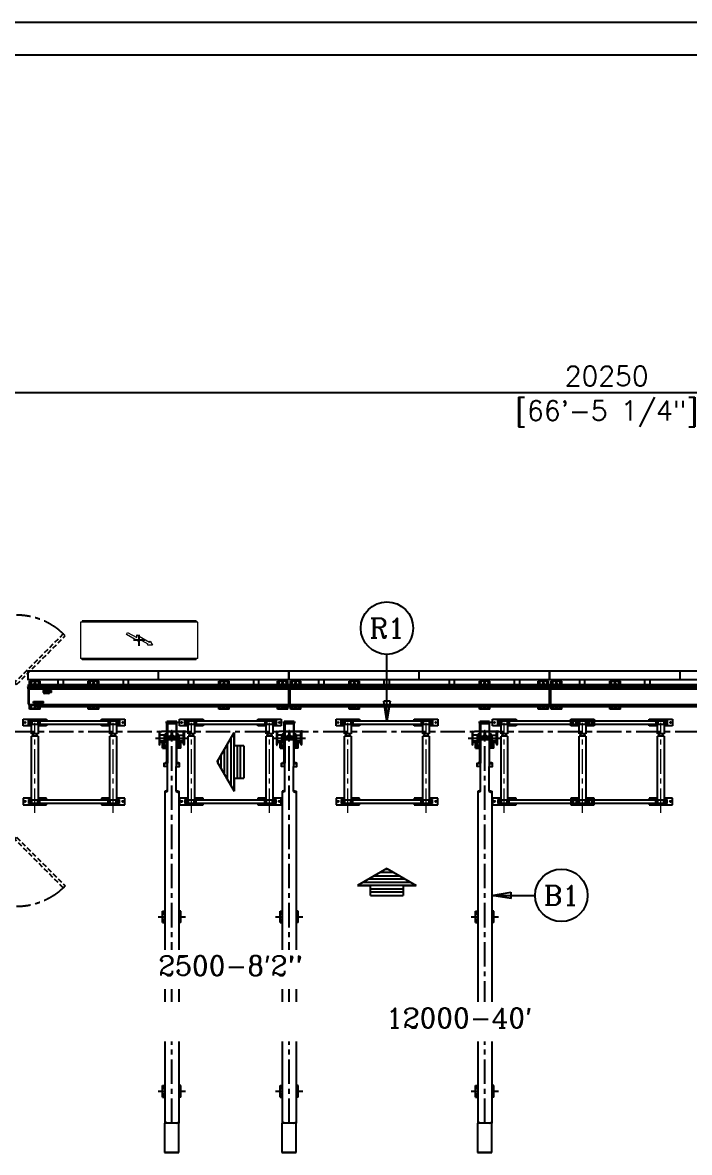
# Model space of a CAD drawing. Header units: inches. Extents: x -347369 to -260369, y 119522 to 149869.
# Drawn here: x -281218 to -270991, y 132550 to 149869 of the extents above; entities that cross this region are included whole.
import ezdxf
from ezdxf.enums import TextEntityAlignment as Align

# ---------------------------------------------------------------- set-up
doc = ezdxf.new("R2010")
doc.units = ezdxf.units.IN
doc.header["$LTSCALE"] = 300
doc.set_wipeout_variables(frame=1)
doc.linetypes.add('CENTRO', pattern=[2, 1.25, -0.25, 0.25, -0.25])
doc.linetypes.add('NASCOSTA', pattern=[0.375, 0.25, -0.125])
for name, color, linetype in [('ASSI', 254, 'CENTRO'), ('BANCHI', 2, 'Continuous'), ('CARTIGLIO', 7, 'Continuous'), ('INCASTELLATURA MOT', 4, 'Continuous'), ('MACCHINA', 40, 'Continuous'), ('PALLINATURA', 115, 'Continuous'), ('PROFILI', 254, 'Continuous'), ('QUOTE', 7, 'Continuous'), ('RULLIERE', 3, 'Continuous')]:
    doc.layers.add(name, color=color, linetype=linetype)
doc.styles.add('COMPLEX', font='COMPLEX')
doc.styles.get("Standard").update_dxf_attribs({"font": 'romans.shx'})
doc.dimstyles.new('sc1a100', dxfattribs={"dimscale": 100, "dimtxt": 3, "dimasz": 3, "dimexe": 0, "dimexo": 0, "dimgap": 1, "dimtad": 1, "dimzin": 12, "dimdsep": 46, "dimtxsty": 'Standard', "dimblk": 'CLOSEDBLANK', "dimcen": 1, "dimclrd": 253, "dimclre": 253, "dimclrt": 2, "dimadec": 0, "dimazin": 3, "dimtfac": 1, "dimtmove": 0, "dimatfit": 1, "dimldrblk": 'CLOSEDBLANK', "dimfxl": 1, "dimtolj": 1, "dimtzin": 0, "dimarcsym": 0})
doc.dimstyles.new('sc1a100_pollici', dxfattribs={"dimscale": 100, "dimtxt": 3, "dimasz": 3, "dimexe": 0, "dimexo": 0, "dimgap": 1, "dimtad": 1, "dimzin": 12, "dimdsep": 46, "dimtxsty": 'Standard', "dimblk": 'CLOSEDBLANK', "dimcen": 1, "dimclrd": 253, "dimclre": 253, "dimclrt": 2, "dimadec": 0, "dimazin": 3, "dimtfac": 1, "dimtmove": 0, "dimatfit": 1, "dimldrblk": 'CLOSEDBLANK', "dimfxl": 1, "dimtolj": 1, "dimtzin": 0, "dimarcsym": 0})

# ---------------------------------------------------------------- blocks, each defined once
blk = doc.blocks.new('A$C569657C1')
at = {"layer": 'ASSI'}
for p, q in [((86, 0), (-86, 0)), ((0, -86), (0, 86))]:
    blk.add_line(p, q, dxfattribs=at)
at = {"layer": 'MACCHINA', "lineweight": 15}
for p, q in [((-900, 280), (-900, -280)), ((900, 280), (-900, 280)), ((875, 300), (-875, 300)), ((-875, 300), (-875, 280)), ((875, 300), (875, 280)), ((900, -280), (900, 280)), ((-195, 90), (-177, 122)), ((-1, -23), (-195, 90)), ((-177, 122), (-38, 42)), ((-38, 42), (-38, 85)), ((-38, 85), (157, -27)), ((-1, 20), (-1, -23)), ((138, -60), (-1, 20)), ((129, -76), (138, -60)), ((204, -76), (129, -76)), ((157, -27), (166, -11)), ((166, -11), (204, -76)), ((900, -280), (-900, -280)), ((-875, -300), (-875, -280)), ((875, -300), (-875, -300)), ((875, -300), (875, -280))]:
    blk.add_line(p, q, dxfattribs=at)
blk = doc.blocks.new('_ClosedBlank')
at = {"color": 0, "linetype": 'ByBlock', "lineweight": -2}
for p, q in [((-1, 0.167), (0, 0)), ((-1, 0.167), (-1, -0.167)), ((0, 0), (-1, -0.167))]:
    blk.add_line(p, q, dxfattribs=at)
blk = doc.blocks.new('*D9')
at = {"layer": 'Defpoints', "color": 0, "transparency": 16777216}
for p in [(-262080, 144200), (-282330, 140900), (-262080, 139904)]:
    blk.add_point(p, dxfattribs=at)
at = {"layer": 'QUOTE', "color": 253, "lineweight": -2, "transparency": 16777216}
for p, q in [((-282330, 140900), (-282330, 144200)), ((-282030, 144200), (-262380, 144200)), ((-262080, 139904), (-262080, 144200))]:
    blk.add_line(p, q, dxfattribs=at)
at = {"layer": 'QUOTE', "color": 253, "lineweight": -2, "transparency": 16777216, "xscale": 300, "yscale": 300, "zscale": 300, "rotation": 180}
blk.add_blockref('_ClosedBlank', (-282330, 144200), dxfattribs=at)
at = {"layer": 'QUOTE', "color": 253, "lineweight": -2, "transparency": 16777216, "xscale": 300, "yscale": 300, "zscale": 300}
blk.add_blockref('_ClosedBlank', (-262080, 144200), dxfattribs=at)
at = {"layer": 'QUOTE', "color": 2, "transparency": 16777216, "char_height": 300, "attachment_point": 5}
for s, insert in [('\\A1;20250', (-272260, 144450)), ('\\A1;[66\'-5 1/4"]', (-272260, 143871))]:
    blk.add_mtext(s, dxfattribs=dict(at, insert=insert))
blk = doc.blocks.new('A$C4A2F749B')
at = {"layer": 'ASSI', "lineweight": 0}
for p, q in [((0, -1245), (0, 133)), ((1200, -1245), (1200, 133))]:
    blk.add_line(p, q, dxfattribs=at)
at = {"layer": 'RULLIERE', "ltscale": 20}
for p, q in [((-180, 190), (180, 190)), ((-180, 90), (-180, 190)), ((180, 190), (180, 165)), ((1020, 190), (1380, 190)), ((1020, 165), (1020, 190)), ((1380, 190), (1380, 90)), ((-50, 90), (-180, 90)), ((-100, 110), (-100, 170)), ((-100, 170), (100, 170)), ((-100, 165), (1300, 165)), ((-100, 115), (1300, 115)), ((-50, 110), (-100, 110)), ((-75, 165), (-75, 115)), ((-45, 165), (-45, 115)), ((45, 165), (45, 115)), ((100, 110), (50, 110)), ((180, 90), (50, 90)), ((75, 165), (75, 115)), ((100, 170), (100, 165)), ((100, 115), (100, 110)), ((180, 115), (180, 90)), ((1020, 90), (1020, 115)), ((1150, 90), (1020, 90)), ((1100, 170), (1300, 170)), ((1100, 165), (1100, 170)), ((1100, 110), (1100, 115)), ((1150, 110), (1100, 110)), ((1125, 165), (1125, 115)), ((1155, 165), (1155, 115)), ((1245, 165), (1245, 115)), ((1300, 110), (1250, 110)), ((1380, 90), (1250, 90)), ((1275, 165), (1275, 115)), ((1300, 170), (1300, 110)), ((50, -32), (-50, -32)), ((50, -68), (-50, -68)), ((1250, -32), (1150, -32)), ((1250, -68), (1150, -68)), ((-50, -1020), (-180, -1020)), ((-180, -1020), (-180, -1120)), ((180, -1020), (50, -1020)), ((180, -1045), (180, -1020)), ((1150, -1020), (1020, -1020)), ((1020, -1020), (1020, -1045)), ((1380, -1020), (1250, -1020)), ((1380, -1120), (1380, -1020)), ((-180, -1120), (180, -1120)), ((-100, -1040), (-100, -1100)), ((-50, -1040), (-100, -1040)), ((-100, -1045), (1300, -1045)), ((-100, -1095), (1300, -1095)), ((-100, -1100), (100, -1100)), ((-75, -1095), (-75, -1045)), ((-45, -1095), (-45, -1045)), ((45, -1095), (45, -1045)), ((100, -1040), (50, -1040)), ((75, -1095), (75, -1045)), ((100, -1045), (100, -1040)), ((100, -1100), (100, -1095)), ((180, -1120), (180, -1095)), ((1020, -1095), (1020, -1120)), ((1020, -1120), (1380, -1120)), ((1100, -1040), (1100, -1045)), ((1150, -1040), (1100, -1040)), ((1100, -1095), (1100, -1100)), ((1100, -1100), (1300, -1100)), ((1125, -1095), (1125, -1045)), ((1155, -1095), (1155, -1045)), ((1245, -1095), (1245, -1045)), ((1300, -1040), (1250, -1040)), ((1275, -1095), (1275, -1045)), ((1300, -1100), (1300, -1040))]:
    blk.add_line(p, q, dxfattribs=at)
at = {"layer": 'RULLIERE', "ltscale": 20, "flags": 128}
for points in [[(-30, -32), (-30, -68)], [(30, -68), (30, -32)], [(1170, -32), (1170, -68)], [(1230, -68), (1230, -32)]]:
    blk.add_lwpolyline(points, dxfattribs=at)
at = {"layer": 'RULLIERE', "ltscale": 20}
for centre in [(-150, 140), (1350, 140), (-150, -1070), (1350, -1070)]:
    blk.add_circle(centre, 10, dxfattribs=at)
for points in [[(-50, -32), (-50, 115)], [(50, 115), (50, -32)], [(1150, -32), (1150, 115)], [(1250, 115), (1250, -32)], [(-50, -1045), (-50, -68)], [(50, -68), (50, -1045)], [(1150, -1045), (1150, -68)], [(1250, -68), (1250, -1045)]]:
    blk.add_open_spline(points, degree=1, dxfattribs=at)
blk = doc.blocks.new('*U43')
at = {"layer": 'BANCHI', "ltscale": 2}
for points in [[(-181, -49), (-181, -54), (-176, -54)], [(-176, -143), (-181, -143), (-181, -148)], [(181, -49), (181, -54), (176, -54)], [(176, -143), (181, -143), (181, -148)]]:
    blk.add_hatch(color=256, dxfattribs=at).paths.add_polyline_path(points)
at = {"layer": 'BANCHI', "color": 7, "linetype": 'CENTRO'}
for p, q in [((217, 0), (-217, 0)), ((0, -6000), (0, 0))]:
    blk.add_line(p, q, dxfattribs=at)
at = {"layer": 'BANCHI', "ltscale": 2}
for p, q in [((-192, 0), (-192, -197)), ((-190, 9), (-186, 9)), ((-184, 0), (-184, -5)), ((97, 142), (-97, 142)), ((-5, 14), (-7, 9)), ((-7, 9), (-7, -103)), ((5, 14), (-5, 14)), ((5, 14), (7, 9)), ((7, 9), (7, -103)), ((184, 0), (184, -5)), ((190, 9), (186, 9)), ((192, 0), (192, -197)), ((-192, -1), (-184, -1)), ((-184, -5), (-181, -5)), ((-181, -191), (-181, -5)), ((-181, -49), (-176, -54)), ((-112, -54), (-181, -54)), ((-181, -148), (-176, -143)), ((-181, -143), (-112, -143)), ((-140, -251), (-140, -143)), ((-112, -143), (-112, -54)), ((-100, -73), (-112, -73)), ((-100, -123), (-112, -123)), ((-87, -158), (-87, -230)), ((-20, -73), (-67, -73)), ((-9, -123), (-67, -123)), ((67, -123), (9, -123)), ((67, -73), (20, -73)), ((85, -230), (85, -158)), ((88, -163), (192, -163)), ((112, -73), (100, -73)), ((112, -123), (100, -123)), ((112, -54), (181, -54)), ((112, -143), (112, -54)), ((181, -143), (112, -143)), ((140, -251), (140, -143)), ((181, -49), (176, -54)), ((181, -148), (176, -143)), ((184, -5), (181, -5)), ((181, -191), (181, -5)), ((192, -1), (184, -1)), ((-192, -196), (-184, -196)), ((-190, -206), (-186, -206)), ((-184, -191), (-181, -191)), ((-184, -197), (-184, -191)), ((-75, -243), (-140, -243)), ((-140, -251), (-75, -251)), ((-135, -242), (-135, -243)), ((-134, -208), (-95, -208)), ((-92, -235), (-130, -237)), ((-115, -230), (-115, -182)), ((140, -243), (75, -243)), ((140, -251), (75, -251)), ((120, -237), (90, -235)), ((131, -208), (97, -208)), ((115, -232), (115, -184)), ((125, -243), (125, -242)), ((184, -191), (181, -191)), ((184, -197), (184, -191)), ((192, -196), (184, -196)), ((190, -206), (186, -206)), ((-91, -463), (-91, -503)), ((-66, -920), (-66, -483)), ((92, -463), (92, -503)), ((67, -920), (67, -533)), ((-66, -900), (-106, -911)), ((-106, -911), (-106, -6000)), ((-66, -920), (-106, -931)), ((67, -900), (107, -911)), ((67, -920), (107, -931)), ((107, -911), (107, -6000)), ((140, -2750), (107, -2750)), ((108, -2765), (122, -2765)), ((127, -2760), (127, -2758)), ((140, -2926), (140, -2750)), ((140, -2793), (107, -2793)), ((107, -2838), (210, -2838)), ((140, -2883), (107, -2883)), ((140, -2926), (107, -2926)), ((122, -2911), (108, -2911)), ((115, -2813), (115, -2773)), ((115, -2903), (115, -2863)), ((127, -2918), (127, -2916)), ((-210, -5513), (-106, -5513)), ((-140, -5425), (-106, -5425)), ((-140, -5601), (-140, -5425)), ((-106, -5468), (-140, -5468)), ((-127, -5433), (-127, -5435)), ((-122, -5440), (-108, -5440)), ((-115, -5488), (-115, -5448)), ((-115, -5578), (-115, -5538)), ((140, -5425), (107, -5425)), ((140, -5468), (107, -5468)), ((107, -5513), (210, -5513)), ((108, -5440), (122, -5440)), ((115, -5488), (115, -5448)), ((115, -5578), (115, -5538)), ((127, -5435), (127, -5433)), ((140, -5601), (140, -5425)), ((-106, -5558), (-140, -5558)), ((-140, -5601), (-106, -5601)), ((-108, -5586), (-122, -5586)), ((140, -5558), (107, -5558)), ((140, -5601), (107, -5601)), ((122, -5586), (108, -5586)), ((127, -5593), (127, -5591)), ((110, -6000), (-110, -6000)), ((-110, -6000), (-110, -6450)), ((-108, -6448), (-108, -6000)), ((-66, -6000), (-106, -5989)), ((67, -6000), (107, -5989)), ((108, -6448), (108, -6000)), ((110, -6450), (110, -6000)), ((-110, -6450), (110, -6450)), ((-108, -6448), (108, -6448))]:
    blk.add_line(p, q, dxfattribs=at)
at = {"layer": 'BANCHI'}
for p, q in [((7, 0), (-7, 0)), ((7, 0), (-7, 0)), ((-252, -98), (252, -98)), ((-192, -163), (-88, -163)), ((-140, -2926), (-140, -2750)), ((-140, -2750), (-106, -2750)), ((-127, -2758), (-127, -2760)), ((-122, -2765), (-108, -2765)), ((-210, -2838), (-106, -2838)), ((-106, -2793), (-140, -2793)), ((-106, -2883), (-140, -2883)), ((-140, -2926), (-106, -2926)), ((-108, -2911), (-122, -2911)), ((-115, -2813), (-115, -2773)), ((-115, -2903), (-115, -2863))]:
    blk.add_line(p, q, dxfattribs=at)
at = {"layer": 'BANCHI', "ltscale": 2}
for points in [[(-75, -483), (-75, 157)], [(75, 157), (-75, 157)], [(-75, 127), (75, 127)], [(-67, 127), (-67, -483)], [(67, 127), (67, -533), (117, -533), (117, -483), (67, -483)], [(75, -483), (75, 157)], [(-75, -38), (-100, -38), (-100, -158), (-75, -158)], [(-7, -58), (-20, -58), (-20, -123)], [(9, -123), (9, -103), (-9, -103), (-9, -123)], [(20, -123), (20, -58), (7, -58)], [(75, -158), (100, -158), (100, -38), (75, -38)], [(67, -243), (67, -243)], [(-66, -533), (-116, -533), (-116, -483), (-66, -483)], [(140, -2758), (107, -2758)], [(107, -2918), (140, -2918)], [(-106, -5433), (-140, -5433)], [(140, -5433), (107, -5433)], [(-140, -5593), (-106, -5593)], [(107, -5593), (140, -5593)]]:
    blk.add_lwpolyline(points, dxfattribs=at)
at = {"layer": 'BANCHI'}
for points in [[(-106, -2758), (-140, -2758)], [(-140, -2918), (-106, -2918)]]:
    blk.add_lwpolyline(points, dxfattribs=at)
at = {"layer": 'BANCHI', "ltscale": 2}
for centre, start, end in [((-173, 0), 153.4746, 180), ((-202, 0), 0, 26.5254), ((203, 0), 153.4746, 180), ((173, 0), 0, 26.5254), ((-173, -197), 180, 206.5254), ((-202, -197), 333.4746, 0), ((203, -197), 180, 206.5254), ((173, -197), 333.4746, 0)]:
    blk.add_arc(centre, 19, start, end, dxfattribs=at)
at = {"layer": 'BANCHI', "ltscale": 2, "extrusion": (0, 0, -1)}
for centre, start, end in [((-90, -230), 275.0223, 360), ((-120, -242), 94.9483, 180)]:
    blk.add_arc(centre, 5, start, end, dxfattribs=at)
for centre, major_axis, start_param, end_param in [((-129, -242), (-6, 0), 0, 1.483383), ((-93, -230), (6, 0), 0, 1.483779), ((121, -2760), (-6, 0), 3.141593, 4.624975), ((121, -2916), (-6, 0), 1.657161, 3.141593), ((-121, -5435), (-6, 0), -1.484432, 0), ((121, -5435), (6, 0), 0, 1.483383), ((-121, -5591), (6, 0), 3.141593, 4.624975), ((121, -5591), (-6, 0), 1.657161, 3.141593)]:
    blk.add_ellipse(centre, major_axis=major_axis, ratio=0.833333, start_param=start_param, end_param=end_param, dxfattribs=at)
at = {"layer": 'BANCHI', "extrusion": (0, 0, -1)}
for centre, start_param, end_param in [((-121, -2760), -1.484432, 0), ((-121, -2916), 0, 1.483383)]:
    blk.add_ellipse(centre, major_axis=(-6, 0), ratio=0.833333, start_param=start_param, end_param=end_param, dxfattribs=at)
blk = doc.blocks.new('A$C7D8F5F26')
at = {"layer": 'ASSI'}
blk.add_arc((0, 0), 1034, 44.9953, 90, dxfattribs=at)
at = {"layer": 'MACCHINA', "color": 254, "linetype": 'NASCOSTA'}
blk.add_lwpolyline([(-29, 0), (0, -29), (746, 716), (716, 746)], close=True, dxfattribs=at)
blk = doc.blocks.new('*U44')
at = {"layer": 'ASSI'}
for p, q in [((-4003, 0), (-3997, 0)), ((-4000, 2), (-4000, -2)), ((-2, 0), (2, 0)), ((0, 2), (0, -2))]:
    blk.add_line(p, q, dxfattribs=at)
at = {"layer": 'INCASTELLATURA MOT', "linetype": 'Continuous'}
for p, q in [((-2005, 803), (-2005, 923)), ((-4000, 724), (0, 724)), ((-4000, 703), (-4000, 724)), ((-4000, 703), (0, 703)), ((-3990, 696), (-3997, 696)), ((-3997, 687), (-3997, 696)), ((-3990, 703), (-3990, 687)), ((-10, 693), (-3990, 693)), ((-3820, 773), (-3980, 773)), ((-3980, 724), (-3980, 773)), ((-3820, 724), (-3820, 773)), ((-3548, 793), (-3548, 724)), ((-3468, 793), (-3468, 724)), ((-2920, 773), (-3080, 773)), ((-3080, 724), (-3080, 773)), ((-2920, 724), (-2920, 773)), ((-2548, 793), (-2548, 724)), ((-2468, 793), (-2468, 724)), ((-1548, 793), (-1548, 724)), ((-1468, 793), (-1468, 724)), ((-920, 773), (-1080, 773)), ((-1080, 724), (-1080, 773)), ((-920, 724), (-920, 773)), ((-548, 793), (-548, 724)), ((-468, 793), (-468, 724)), ((-20, 773), (-180, 773)), ((-180, 724), (-180, 773)), ((-20, 724), (-20, 773)), ((-10, 703), (-10, 687)), ((-10, 696), (-3, 696)), ((-3, 685), (-3, 696)), ((0, 703), (0, 724)), ((-4010, 680), (-4010, 658)), ((-4010, 680), (-4010, 680)), ((-4010, 658), (-1, 658)), ((-4009, 681), (-4007, 687)), ((-4006, 687), (-14, 687)), ((-3997, 421), (-3997, 658)), ((-3990, 658), (-3990, 408)), ((-3765, 599), (-3765, 632)), ((-3765, 627), (-3764, 628)), ((-3764, 603), (-3765, 604)), ((-3676, 628), (-3764, 628)), ((-3764, 603), (-3676, 603)), ((-3749, 648), (-3691, 648)), ((-3691, 583), (-3749, 583)), ((-3676, 628), (-3675, 627)), ((-3675, 604), (-3676, 603)), ((-3675, 632), (-3675, 599)), ((-3675, 631), (-3645, 631)), ((-3645, 600), (-3675, 600)), ((-3645, 600), (-3645, 631)), ((-3010, 680), (-3010, 658)), ((-2010, 680), (-2010, 658)), ((-1010, 680), (-1010, 658)), ((-14, 687), (-11, 681)), ((-14, 687), (-4, 687)), ((-11, 680), (0, 680)), ((-10, 680), (-10, 658)), ((-10, 658), (-10, 412)), ((-1, 681), (-4, 687)), ((-3, 421), (-3, 658)), ((-1, 658), (0, 660)), ((0, 680), (0, 660)), ((-3990, 436), (-3997, 436)), ((-3990, 421), (-3997, 421)), ((120, 412), (-3990, 412)), ((-3990, 408), (-3880, 408)), ((-3980, 343), (-3980, 408)), ((-3920, 463), (-3770, 463)), ((-3920, 439), (-3920, 463)), ((-3920, 439), (-3770, 439)), ((-3889, 451), (-3889, 440)), ((-3801, 451), (-3889, 451)), ((-3801, 440), (-3889, 440)), ((-3885, 451), (-3885, 440)), ((-3880, 412), (-3880, 380)), ((120, 380), (-3880, 380)), ((-3877, 451), (-3877, 440)), ((-3820, 343), (-3820, 380)), ((-3814, 451), (-3814, 440)), ((-3806, 451), (-3806, 440)), ((-3801, 451), (-3801, 440)), ((-3770, 439), (-3770, 463)), ((-3080, 343), (-3080, 380)), ((-2920, 343), (-2920, 380)), ((-1080, 343), (-1080, 380)), ((-920, 343), (-920, 380)), ((-180, 343), (-180, 380)), ((-20, 343), (-20, 380)), ((-10, 436), (-3, 436)), ((-10, 421), (-3, 421)), ((120, 412), (120, 380)), ((-3820, 343), (-3980, 343)), ((-2920, 343), (-3080, 343)), ((-920, 343), (-1080, 343)), ((-20, 343), (-180, 343))]:
    blk.add_line(p, q, dxfattribs=at)
at = {"layer": 'INCASTELLATURA MOT'}
blk.add_lwpolyline([(-4005, 933), (-5, 933), (-5, 793), (-4005, 793)], close=True, dxfattribs=at)
at = {"layer": 'INCASTELLATURA MOT', "linetype": 'Continuous'}
for centre, radius in [((-3960, 748), 8.75), ((-3900, 748), 11), ((-3840, 748), 8.75), ((-3060, 748), 8.75), ((-3000, 748), 11), ((-2940, 748), 8.75), ((-1060, 748), 8.75), ((-1000, 748), 11), ((-940, 748), 8.75), ((-160, 748), 8.75), ((-100, 748), 11), ((-40, 748), 8.75), ((-3960, 368), 8.75), ((-3900, 368), 11), ((-3840, 368), 8.75), ((-3060, 368), 8.75), ((-3000, 368), 11), ((-2940, 368), 8.75), ((-1060, 368), 8.75), ((-1000, 368), 11), ((-940, 368), 8.75), ((-160, 368), 8.75), ((-100, 368), 11), ((-40, 368), 8.75)]:
    blk.add_circle(centre, radius, dxfattribs=at)
for centre, start, end in [((-3749, 632), 90, 180), ((-3749, 599), 180, 270), ((-3691, 632), 0, 90), ((-3691, 599), 270, 0)]:
    blk.add_arc(centre, 16, start, end, dxfattribs=at)
for centre, major_axis, start_param, end_param in [((-4010, 681), (-0.637, 0), 1.570796, 2.792527), ((-4006, 686), (-0.637, 0), 4.712389, 5.934119), ((-14, 686), (0.637, 0), 0.349066, 1.570796), ((-11, 681), (-0.637, 0), 0.349066, 1.570796), ((-4, 686), (0.637, 0), 0.349066, 1.570796), ((-1, 681), (-0.637, 0), 0.349066, 1.570796)]:
    blk.add_ellipse(centre, major_axis=major_axis, ratio=0.942476, start_param=start_param, end_param=end_param, dxfattribs=at)
blk = doc.blocks.new('*U40')
at = {"layer": 'ASSI'}
for p, q in [((-4003, 0), (-3997, 0)), ((-4000, 2), (-4000, -2)), ((-2, 0), (2, 0)), ((0, 2), (0, -2))]:
    blk.add_line(p, q, dxfattribs=at)
at = {"layer": 'INCASTELLATURA MOT', "linetype": 'Continuous'}
for p, q in [((-2005, 803), (-2005, 923)), ((-4000, 724), (0, 724)), ((-4000, 703), (-4000, 724)), ((-4000, 703), (0, 703)), ((-3990, 696), (-3997, 696)), ((-3997, 687), (-3997, 696)), ((-3990, 703), (-3990, 687)), ((-10, 693), (-3990, 693)), ((-3820, 773), (-3980, 773)), ((-3980, 724), (-3980, 773)), ((-3820, 724), (-3820, 773)), ((-3548, 793), (-3548, 724)), ((-3468, 793), (-3468, 724)), ((-2920, 773), (-3080, 773)), ((-3080, 724), (-3080, 773)), ((-2920, 724), (-2920, 773)), ((-2548, 793), (-2548, 724)), ((-2468, 793), (-2468, 724)), ((-1548, 793), (-1548, 724)), ((-1468, 793), (-1468, 724)), ((-920, 773), (-1080, 773)), ((-1080, 724), (-1080, 773)), ((-920, 724), (-920, 773)), ((-548, 793), (-548, 724)), ((-468, 793), (-468, 724)), ((-20, 773), (-180, 773)), ((-180, 724), (-180, 773)), ((-20, 724), (-20, 773)), ((-10, 703), (-10, 687)), ((-10, 696), (-3, 696)), ((-3, 685), (-3, 696)), ((0, 703), (0, 724)), ((-4010, 680), (-4010, 658)), ((-4010, 680), (-4010, 680)), ((-4010, 658), (-1, 658)), ((-4009, 681), (-4007, 687)), ((-4006, 687), (-14, 687)), ((-3997, 421), (-3997, 658)), ((-3990, 658), (-3990, 408)), ((-3010, 680), (-3010, 658)), ((-2010, 680), (-2010, 658)), ((-1010, 680), (-1010, 658)), ((-14, 687), (-11, 681)), ((-14, 687), (-4, 687)), ((-11, 680), (0, 680)), ((-10, 680), (-10, 658)), ((-10, 658), (-10, 412)), ((-1, 681), (-4, 687)), ((-3, 421), (-3, 658)), ((-1, 658), (0, 660)), ((0, 680), (0, 660)), ((-3990, 436), (-3997, 436)), ((-3990, 421), (-3997, 421)), ((120, 412), (-3990, 412)), ((-3990, 408), (-3880, 408)), ((-3980, 343), (-3980, 408)), ((-3880, 412), (-3880, 380)), ((120, 380), (-3880, 380)), ((-3820, 343), (-3820, 380)), ((-3080, 343), (-3080, 380)), ((-2920, 343), (-2920, 380)), ((-1080, 343), (-1080, 380)), ((-920, 343), (-920, 380)), ((-180, 343), (-180, 380)), ((-20, 343), (-20, 380)), ((-10, 436), (-3, 436)), ((-10, 421), (-3, 421)), ((120, 412), (120, 380)), ((-3820, 343), (-3980, 343)), ((-2920, 343), (-3080, 343)), ((-920, 343), (-1080, 343)), ((-20, 343), (-180, 343))]:
    blk.add_line(p, q, dxfattribs=at)
at = {"layer": 'INCASTELLATURA MOT'}
blk.add_lwpolyline([(-4005, 933), (-5, 933), (-5, 793), (-4005, 793)], close=True, dxfattribs=at)
at = {"layer": 'INCASTELLATURA MOT', "linetype": 'Continuous'}
for centre, radius in [((-3960, 748), 8.75), ((-3900, 748), 11), ((-3840, 748), 8.75), ((-3060, 748), 8.75), ((-3000, 748), 11), ((-2940, 748), 8.75), ((-1060, 748), 8.75), ((-1000, 748), 11), ((-940, 748), 8.75), ((-160, 748), 8.75), ((-100, 748), 11), ((-40, 748), 8.75), ((-3960, 368), 8.75), ((-3900, 368), 11), ((-3840, 368), 8.75), ((-3060, 368), 8.75), ((-3000, 368), 11), ((-2940, 368), 8.75), ((-1060, 368), 8.75), ((-1000, 368), 11), ((-940, 368), 8.75), ((-160, 368), 8.75), ((-100, 368), 11), ((-40, 368), 8.75)]:
    blk.add_circle(centre, radius, dxfattribs=at)
for centre, major_axis, start_param, end_param in [((-4010, 681), (-0.637, 0), 1.570796, 2.792527), ((-4006, 686), (-0.637, 0), 4.712389, 5.934119), ((-14, 686), (0.637, 0), 0.349066, 1.570796), ((-11, 681), (-0.637, 0), 0.349066, 1.570796), ((-4, 686), (0.637, 0), 0.349066, 1.570796), ((-1, 681), (-0.637, 0), 0.349066, 1.570796)]:
    blk.add_ellipse(centre, major_axis=major_axis, ratio=0.942476, start_param=start_param, end_param=end_param, dxfattribs=at)
blk = doc.blocks.new('*U41')
at = {"layer": 'ASSI'}
for p, q in [((-4003, 0), (-3997, 0)), ((-4000, 2), (-4000, -2)), ((-2, 0), (2, 0)), ((0, 2), (0, -2))]:
    blk.add_line(p, q, dxfattribs=at)
at = {"layer": 'INCASTELLATURA MOT', "linetype": 'Continuous'}
for p, q in [((-2005, 803), (-2005, 923)), ((-4000, 724), (0, 724)), ((-4000, 703), (-4000, 724)), ((-4000, 703), (0, 703)), ((-3990, 696), (-3997, 696)), ((-3997, 687), (-3997, 696)), ((-3990, 703), (-3990, 687)), ((-10, 693), (-3990, 693)), ((-3820, 773), (-3980, 773)), ((-3980, 724), (-3980, 773)), ((-3820, 724), (-3820, 773)), ((-3548, 793), (-3548, 724)), ((-3468, 793), (-3468, 724)), ((-2920, 773), (-3080, 773)), ((-3080, 724), (-3080, 773)), ((-2920, 724), (-2920, 773)), ((-2548, 793), (-2548, 724)), ((-2468, 793), (-2468, 724)), ((-1548, 793), (-1548, 724)), ((-1468, 793), (-1468, 724)), ((-920, 773), (-1080, 773)), ((-1080, 724), (-1080, 773)), ((-920, 724), (-920, 773)), ((-548, 793), (-548, 724)), ((-468, 793), (-468, 724)), ((-20, 773), (-180, 773)), ((-180, 724), (-180, 773)), ((-20, 724), (-20, 773)), ((-10, 703), (-10, 687)), ((-10, 696), (-3, 696)), ((-3, 685), (-3, 696)), ((0, 703), (0, 724)), ((-4010, 680), (-4010, 658)), ((-4010, 680), (-4010, 680)), ((-4010, 658), (-1, 658)), ((-4009, 681), (-4007, 687)), ((-4006, 687), (-14, 687)), ((-3997, 421), (-3997, 658)), ((-3990, 658), (-3990, 408)), ((-3010, 680), (-3010, 658)), ((-2010, 680), (-2010, 658)), ((-1010, 680), (-1010, 658)), ((-14, 687), (-11, 681)), ((-14, 687), (-4, 687)), ((-11, 680), (0, 680)), ((-10, 680), (-10, 658)), ((-10, 658), (-10, 412)), ((-1, 681), (-4, 687)), ((-3, 421), (-3, 658)), ((-1, 658), (0, 660)), ((0, 680), (0, 660)), ((-3990, 436), (-3997, 436)), ((-3990, 421), (-3997, 421)), ((120, 412), (-3990, 412)), ((-3990, 408), (-3880, 408)), ((-3980, 343), (-3980, 408)), ((-3880, 412), (-3880, 380)), ((120, 380), (-3880, 380)), ((-3820, 343), (-3820, 380)), ((-3080, 343), (-3080, 380)), ((-2920, 343), (-2920, 380)), ((-1080, 343), (-1080, 380)), ((-920, 343), (-920, 380)), ((-180, 343), (-180, 380)), ((-20, 343), (-20, 380)), ((-10, 436), (-3, 436)), ((-10, 421), (-3, 421)), ((120, 412), (120, 380)), ((-3820, 343), (-3980, 343)), ((-2920, 343), (-3080, 343)), ((-920, 343), (-1080, 343)), ((-20, 343), (-180, 343))]:
    blk.add_line(p, q, dxfattribs=at)
at = {"layer": 'INCASTELLATURA MOT'}
blk.add_lwpolyline([(-4005, 933), (-5, 933), (-5, 793), (-4005, 793)], close=True, dxfattribs=at)
at = {"layer": 'INCASTELLATURA MOT', "linetype": 'Continuous'}
for centre, radius in [((-3960, 748), 8.75), ((-3900, 748), 11), ((-3840, 748), 8.75), ((-3060, 748), 8.75), ((-3000, 748), 11), ((-2940, 748), 8.75), ((-1060, 748), 8.75), ((-1000, 748), 11), ((-940, 748), 8.75), ((-160, 748), 8.75), ((-100, 748), 11), ((-40, 748), 8.75), ((-3960, 368), 8.75), ((-3900, 368), 11), ((-3840, 368), 8.75), ((-3060, 368), 8.75), ((-3000, 368), 11), ((-2940, 368), 8.75), ((-1060, 368), 8.75), ((-1000, 368), 11), ((-940, 368), 8.75), ((-160, 368), 8.75), ((-100, 368), 11), ((-40, 368), 8.75)]:
    blk.add_circle(centre, radius, dxfattribs=at)
for centre, major_axis, start_param, end_param in [((-4010, 681), (-0.637, 0), 1.570796, 2.792527), ((-4006, 686), (-0.637, 0), 4.712389, 5.934119), ((-14, 686), (0.637, 0), 0.349066, 1.570796), ((-11, 681), (-0.637, 0), 0.349066, 1.570796), ((-4, 686), (0.637, 0), 0.349066, 1.570796), ((-1, 681), (-0.637, 0), 0.349066, 1.570796)]:
    blk.add_ellipse(centre, major_axis=major_axis, ratio=0.942476, start_param=start_param, end_param=end_param, dxfattribs=at)
blk = doc.blocks.new('A$C41492B4F')
at = {"layer": 'QUOTE', "color": 1, "linetype": 'Continuous'}
for p, q in [((0, 0), (259.807617, 450)), ((259.807617, 450), (259.807617, 250)), ((409.807617, 250), (259.807617, 250)), ((409.807617, 250), (409.807617, -250)), ((0, 0), (259.807617, -450)), ((259.807617, -250), (409.807617, -250)), ((259.807617, -250), (259.807617, -450))]:
    blk.add_line(p, q, dxfattribs=at)
at = {"layer": 'QUOTE', "color": 1}
for p, q in [((209.807617, 363.397458), (209.807617, -363.397458)), ((259.807617, -450), (259.807617, 450)), ((109.807617, 190.192375), (109.807617, -190.192375)), ((159.807617, -276.794916), (159.807617, 276.794917)), ((309.807617, 250), (309.807617, -250)), ((359.807617, -250), (359.807617, 250)), ((9.807617, 16.987292), (9.807617, -16.987291)), ((59.807617, -103.589833), (59.807617, 103.589833))]:
    blk.add_line(p, q, dxfattribs=at)

msp = doc.modelspace()

# ---------------------------------------------------------------- linework, layer by layer
at = {"layer": 'ASSI'}
msp.add_line((-300610.166, 138999.656), (-262190.132, 138999.656), dxfattribs=at)
at = {"layer": 'CARTIGLIO', "color": 3, "linetype": 'Continuous'}
msp.add_line((-260368.627, 149868.925), (-302368.627, 149868.925), dxfattribs=at)
at = {"layer": 'CARTIGLIO', "color": 2, "linetype": 'Continuous'}
msp.add_line((-260868.627, 149368.925), (-301868.627, 149368.925), dxfattribs=at)
at = {"layer": 'PALLINATURA'}
for centre in [(-275630.166, 140586.855), (-272955.422, 136489.848)]:
    msp.add_circle(centre, 402.261, dxfattribs=at)

# ---------------------------------------------------------------- block references
at = {"layer": 'BANCHI'}
for p in [(-278930.166, 138999.656), (-277130.166, 138999.656), (-274130.166, 138999.656)]:
    msp.add_blockref('*U43', p, dxfattribs=at)
at = {"layer": 'INCASTELLATURA MOT'}
for name, p in [('*U44', (-277130.166, 138999.656)), ('*U40', (-273130.166, 138999.656)), ('*U41', (-269130.166, 138999.656))]:
    msp.add_blockref(name, p, dxfattribs=at)
at = {"layer": 'MACCHINA'}
for name, p in [('A$C7D8F5F26', (-281310.216, 139751.656)), ('A$C569657C1', (-279430.166, 140399.656))]:
    msp.add_blockref(name, p, dxfattribs=at)
at = {"layer": 'MACCHINA', "xscale": -1, "rotation": 180}
msp.add_blockref('A$C7D8F5F26', (-281310.216, 137351.656), dxfattribs=at)
at = {"layer": 'QUOTE'}
msp.add_blockref('A$C41492B4F', (-278235.07, 138534.656), dxfattribs=at)
at = {"layer": 'QUOTE', "xscale": -1, "rotation": 90}
msp.add_blockref('A$C41492B4F', (-275630.166, 136899.656), dxfattribs=at)
at = {"layer": 'RULLIERE'}
for p in [(-281030.166, 138999.656), (-278630.166, 138999.656), (-276230.166, 138999.656), (-273830.166, 138999.656), (-272630.167, 138999.656)]:
    msp.add_blockref('A$C4A2F749B', p, dxfattribs=at)

# ---------------------------------------------------------------- texts
at = {"layer": 'PALLINATURA', "style": 'COMPLEX'}
for tag, p in [('R1', (-275630.166, 140586.855)), ('B1', (-272955.422, 136489.848))]:
    msp.add_attdef(tag, text='XX', height=299.9563, dxfattribs=at).set_placement(p, align=Align.MIDDLE)

# ---------------------------------------------------------------- dimensions: what is measured, and where the dimension line sits
at = {"layer": 'QUOTE'}
dim = msp.add_linear_dim(base=(-262080.445, 144199.656), p1=(-282330.166, 140899.656), p2=(-262080.445, 139904.156), dimstyle='sc1a100_pollici', override={"dimdec": 0, "dimpost": '\\X'}, dxfattribs=at)
dim.commit()
dim.dimension.update_dxf_attribs({"geometry": '*D9', "text_midpoint": (-272260.149, 144199.656), "dimtype": 160})

# ---------------------------------------------------------------- leaders
at = {"layer": 'PALLINATURA'}
for points in [[(-275630.166, 139164.656), (-275630.166, 140184.594)], [(-274023.271, 136489.848), (-273357.682, 136489.848)]]:
    msp.add_leader(points, dimstyle='sc1a100', override={"dimgap": 1, "dimtad": 0}, dxfattribs=at)

# ---------------------------------------------------------------- next in the draw order: wipeouts: each hides what was drawn before it
for points in [[(-276780.167, 135054.656), (-279280.167, 135054.656), (-279280.167, 135654.656), (-276780.167, 135654.656)], [(-268430.167, 134254.656), (-280622.167, 134254.656), (-280622.167, 134854.656), (-268430.167, 134854.656)]]:
    msp.add_wipeout(points).dxf.layer = 'PROFILI'

# ---------------------------------------------------------------- next in the draw order: texts
at = {"layer": 'PROFILI', "color": 2, "char_height": 300, "width": 1626.66667, "attachment_point": 2, "style": 'COMPLEX'}
for s, insert in [('\\pxqc;2500-8\'2"', (-278030.166, 135561.275)), ("\\pxqc;12000-40'", (-274526.167, 134761.275))]:
    msp.add_mtext(s, dxfattribs=dict(at, insert=insert))

doc.saveas('drawing.dxf')
